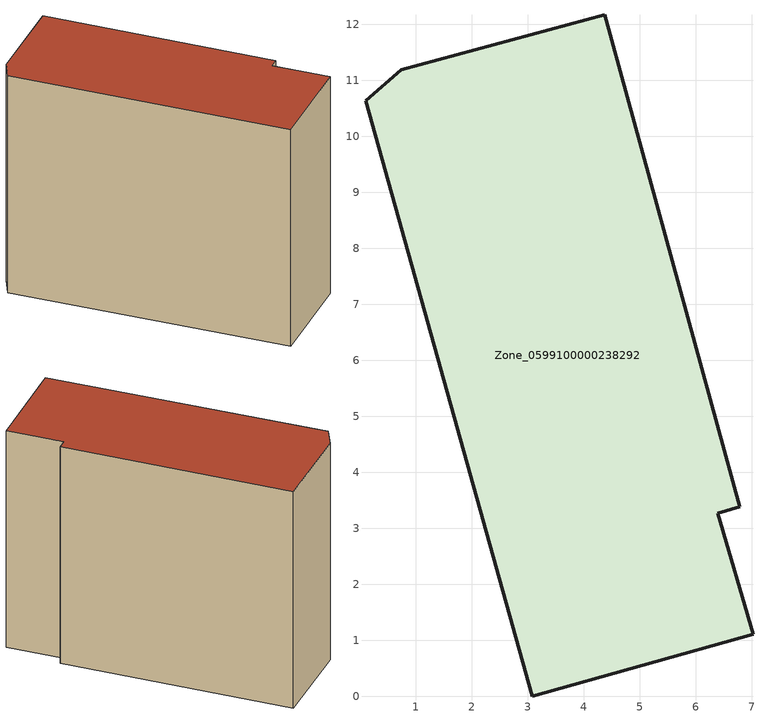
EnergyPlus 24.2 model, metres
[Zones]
Zone_0599100000238292
 floor ground (C_G): 0.74,11.19 4.37,12.17 6.78,3.39 6.39,3.27 7.02,1.11 3.08,0 0.1,10.64 z0
 wall outside (C_F): 3.08,0 7.02,1.11 6.39,3.27 6.78,3.39 4.37,12.17 0.74,11.19 0.1,10.64 3.08,0 z0:9.18
 roof outside (C_R): 0.74,11.19 0.1,10.64 3.08,0 7.02,1.11 6.39,3.27 6.78,3.39 4.37,12.17 z9.18
[BUILDING]
Pand.0599100000238292: North Axis=0; Terrain=City; Loads Convergence Tolerance Value=0.04; Temperature Convergence Tolerance Value=0.4; Solar Distribution=FullExterior; Maximum Number of Warmup Days=25; Minimum Number of Warmup Days=1
[Site:Location]
Rotterdam.The.Hague.AP_ZH_NLD Design_Conditions: Latitude=51.96; Longitude=4.45; Time Zone=1; Elevation=-4.5
[SITE:GROUNDTEMPERATURE:BUILDINGSURFACE]
18, 18, 18, 18, 18, 18, 18, 18, 18, 18, 18, 18
[MATERIAL] Thermal Absorptance=0.9; Solar Absorptance=0.7; Visible Absorptance=0.7
Name | Roughness | Thickness | Conductivity | Density | Specific Heat
G.TI.1946 | MediumSmooth | 0.15 | 1 | 540 | 1210
F.TI.1946 | Rough | 0.3 | 0.857143 | 1920 | 840
R.TI.1946 | MediumRough | 0.2 | 0.1 | 1500 | 1000
[CONSTRUCTION]
C_G: G.TI.1946
C_F: F.TI.1946
C_R: R.TI.1946
[ZONE]
Zone_0599100000238292: Type=1; Multiplier=1; Ceiling Height=Autocalculate; Volume=Autocalculate; Floor Area=autocalculate; Part of Total Floor Area=Yes
[ZONEINFILTRATION:DESIGNFLOWRATE]
Infil_Zone_0599100000238292: Zone or ZoneList or Space or SpaceList=Zone_0599100000238292; Schedule=AlwaysOn; Design Flow Rate Calculation Method=Flow/Area; Flow Rate per Floor Area=0.003; Constant Term Coefficient=1; Temperature Term Coefficient=0; Velocity Term Coefficient=0; Velocity Squared Term Coefficient=0
[HVACTEMPLATE:ZONE:IDEALLOADSAIRSYSTEM]
Zone_0599100000238292: Maximum Heating Supply Air Temperature=50; Minimum Cooling Supply Air Temperature=13; Maximum Heating Supply Air Humidity Ratio=0.0156; Minimum Cooling Supply Air Humidity Ratio=0.0077; Heating Limit=NoLimit; Cooling Limit=NoLimit; Dehumidification Control Type=ConstantSensibleHeatRatio; Cooling Sensible Heat Ratio=0.7; Dehumidification Setpoint=60; Humidification Control Type=None; Humidification Setpoint=30; Outdoor Air Method=None; Outdoor Air Flow Rate per Person=0.00944; Outdoor Air Flow Rate per Zone Floor Area=0; Outdoor Air Flow Rate per Zone=0; Demand Controlled Ventilation Type=None; Outdoor Air Economizer Type=NoEconomizer; Heat Recovery Type=None; Sensible Heat Recovery Effectiveness=0.7; Latent Heat Recovery Effectiveness=0.65
[ZONECONTROL:THERMOSTAT]
ThermostatControl_Zone_0599100000238292: Zone or ZoneList=Zone_0599100000238292; Control Type Schedule=DualSetpointControlType; Control 1=Thermostat_Zone_0599100000238292; Temperature Difference Between Cutout And Setpoint=0
[THERMOSTATSETPOINT:DUALSETPOINT]
Thermostat_Zone_0599100000238292: Heating Setpoint Temperature Schedule=HeatingSetpoint_Zone_0599100000238292; Cooling Setpoint Temperature Schedule=CoolingSetpoint_Zone_0599100000238292
[SCHEDULE:COMPACT]
HeatingSetpoint_Zone_0599100000238292: Through: 12/31, For: AllDays, Until: 24:00, 21
CoolingSetpoint_Zone_0599100000238292: Through: 12/31, For: AllDays, Until: 24:00, 24
DualSetpointControlType: Through: 12/31, For: AllDays, Until: 24:00, 4
AlwaysOn: Through: 12/31, For: AllDays, Until: 24:00, 1
